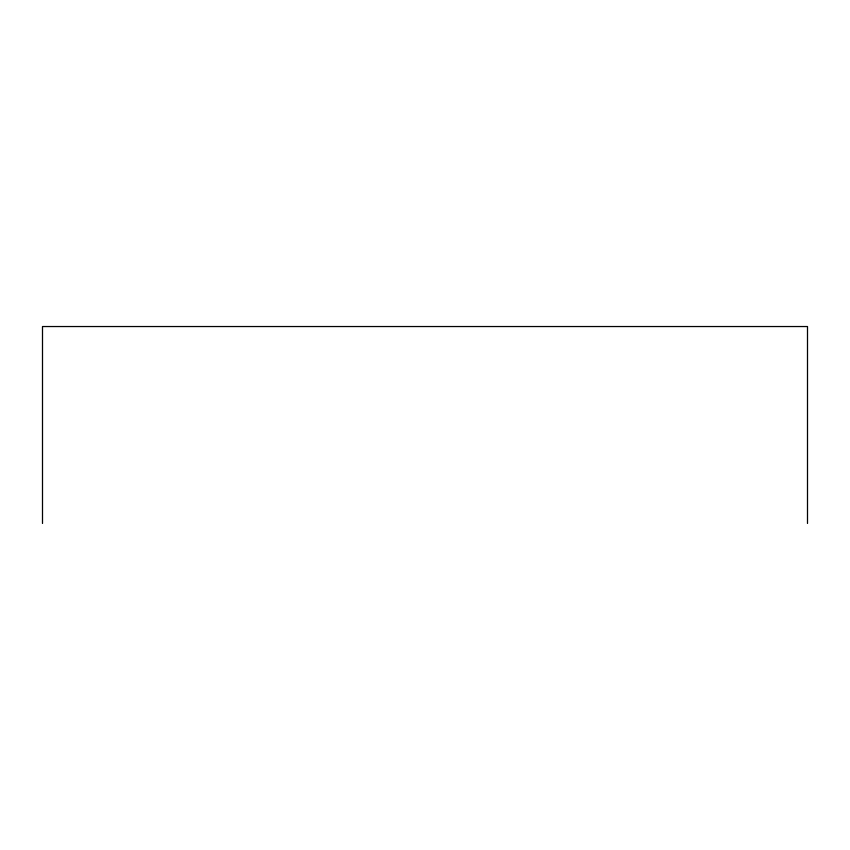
<?xml version="1.0" encoding="UTF-8"?>
<svg xmlns="http://www.w3.org/2000/svg" width="850" height="850" viewBox="0 0 850 850"><rect width="100%" height="100%" fill="white"/><g stroke="black" fill="none" stroke-linecap="round" stroke-linejoin="round"><path stroke-width="1.27" d="M807.5 523.462L807.5 326.538L42.5 326.538L42.5 523.462"/></g></svg>
